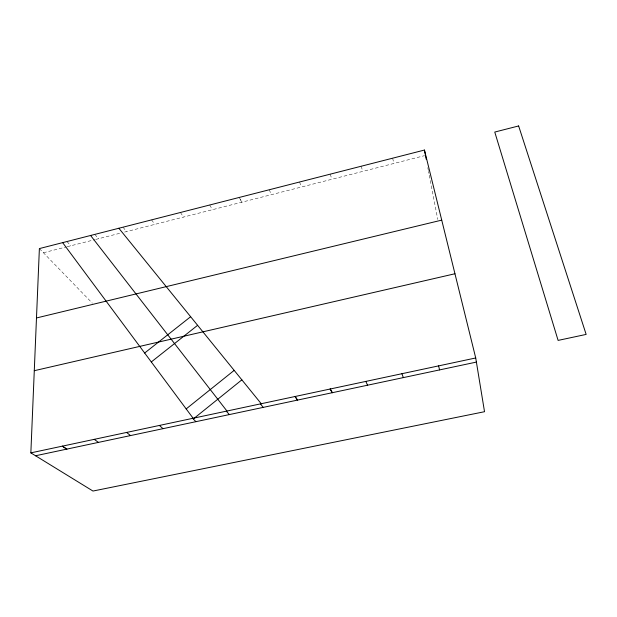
<?xml version="1.0" encoding="UTF-8"?>
<svg xmlns="http://www.w3.org/2000/svg" width="617" height="617" viewBox="0 0 617 617"><rect width="100%" height="100%" fill="white"/><g stroke="black" fill="none" stroke-linecap="round" stroke-linejoin="round"><path stroke-width="0.46" stroke-dasharray="3.08 2.31" d="M43.429 252.754L66.227 246.947M67.145 246.715L94.779 239.674M95.704 239.435L120.87 233.025M124.603 232.077L424.542 155.654M39.38 248.589L92.326 303.163M66.944 241.532L70.793 245.79M94.825 234.398L98.465 238.733M123.038 227.179L126.47 231.599M151.574 219.876L154.798 224.38M180.457 212.487L183.457 217.084M209.68 205.014L212.456 209.695M269.189 189.781L271.495 194.648M299.484 182.03L301.551 186.99M330.157 174.187L331.969 179.246M361.2 166.243L362.757 171.395M392.628 158.199L393.924 163.459M427.82 167.677L428.368 170.508M428.545 171.457L428.908 173.338M429.27 175.22L437.746 219.444M241.795 202.214L239.257 197.44L241.795 202.214"/><path stroke-width="0.93" d="M241.856 379.841L193.514 418.781L62.649 242.635M186.18 408.909L234.175 370.37M151.296 361.955L197.61 325.306M144.656 353.017L190.645 316.722M36.488 317.963L441.726 220.122M34.282 370.701L454.953 273.755M475.722 357.968L30.85 452.87L39.38 248.589L424.45 150.054L475.722 357.968L484.522 411.709L92.974 491.047L30.85 452.87M35.555 455.755L476.401 362.086M94.27 439.343L98.45 442.397M126.616 432.44L130.519 435.579M159.394 425.445L163.019 428.676M192.627 418.357L195.959 421.673M226.316 411.177L229.354 414.578M118.857 228.251L261.238 403.726M260.467 403.888L263.197 407.39M90.591 235.486L226.948 411.038M365.819 381.414L367.562 385.209M401.937 373.709L403.333 377.604M438.564 365.896L439.605 369.899M424.45 150.054L425.306 154.528M425.475 155.415L426.193 159.194M518.635 125.953L494.765 132.061L558.107 340.399L586.15 334.414L518.635 125.953M66.79 449.122L62.348 446.153L66.798 449.122M297.502 400.094L295.096 396.5L297.502 400.101M332.293 392.705L330.211 389.011L332.293 392.705"/></g></svg>
